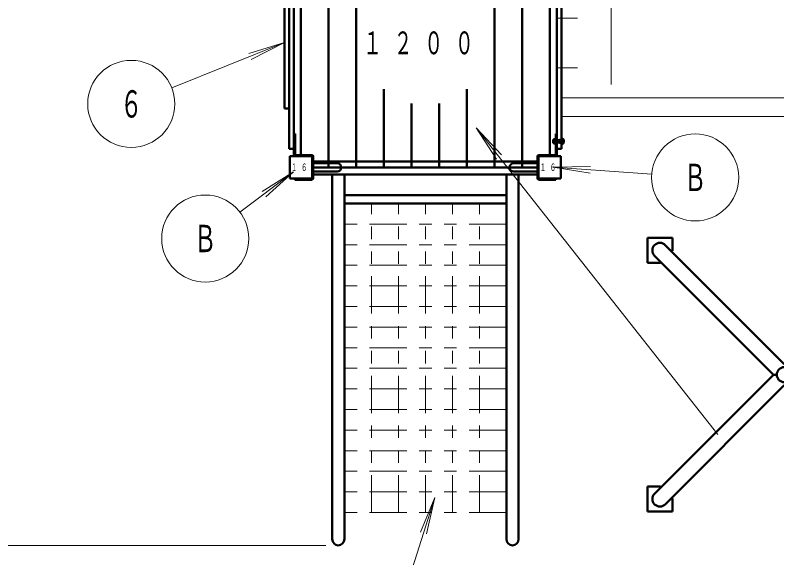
# Model space of a CAD drawing. Units: millimetres on the paper, scale 1:50. Extents: x -365 to 0, y -594 to 257.
# Drawn here: x -259.7 to -198.5, y 107.2 to 150.8 of the extents above; entities that cross this region are included whole.
import ezdxf
from ezdxf.enums import TextEntityAlignment as Align

# ---------------------------------------------------------------- set-up
doc = ezdxf.new("R2010")
doc.units = ezdxf.units.MM
for name, pattern in [('USER1', [4.5, 2.5, -2]), ('USER2', [6, 3, -1, 1, -1]), ('USER3', [8, 3, -1, 1, -1, 1, -1])]:
    doc.linetypes.add(name, pattern=pattern)
doc.layers.add('LY_1', color=7, linetype='Continuous', lineweight=13)
doc.styles.add('ＭＳ ゴシック', font='')
doc.styles.get('ＭＳ ゴシック').set_extended_font_data('MS Gothic')

msp = doc.modelspace()

# ---------------------------------------------------------------- linework, layer by layer
at = {"layer": 'LY_1', "color": 140, "lineweight": 50}
for p, q in [((-234.507, 138.587), (-234.507, 158.587)), ((-232.282, 138.587), (-232.282, 158.587)), ((-221.157, 138.587), (-221.157, 158.587)), ((-218.932, 138.587), (-218.932, 158.587)), ((-236.72, 139.487), (-236.72, 157.687)), ((-216.72, 139.487), (-216.72, 157.687)), ((-237.664, 157.087), (-237.664, 140.087)), ((-237.284, 140.087), (-237.284, 157.087)), ((-216.156, 157.087), (-216.156, 140.087)), ((-215.776, 140.087), (-215.776, 157.087)), ((-238.044, 153.92), (-238.044, 143.32)), ((-230.057, 138.587), (-230.057, 144.864)), ((-223.382, 138.587), (-223.382, 144.864)), ((-237.664, 143.32), (-238.044, 143.32)), ((-227.832, 138.587), (-227.832, 143.712)), ((-225.607, 138.587), (-225.607, 143.712)), ((-237.194, 141.287), (-237.284, 141.287)), ((-237.284, 141.287), (-237.284, 139.487)), ((-237.194, 141.287), (-237.194, 139.577)), ((-216.326, 140.867), (-216.346, 140.867)), ((-216.326, 140.871), (-216.326, 140.503)), ((-216.326, 140.871), (-216.276, 140.871)), ((-216.326, 140.507), (-216.326, 140.867)), ((-216.276, 140.897), (-216.246, 140.897)), ((-216.276, 140.477), (-216.276, 140.897)), ((-216.276, 140.871), (-216.276, 140.503)), ((-216.246, 141.287), (-216.246, 139.577)), ((-216.246, 141.287), (-216.156, 141.287)), ((-216.246, 140.477), (-216.246, 140.897)), ((-216.156, 141.287), (-216.156, 139.487)), ((-215.924, 140.812), (-215.934, 140.802)), ((-215.746, 140.812), (-215.924, 140.812)), ((-215.776, 140.927), (-215.776, 140.447)), ((-215.726, 140.927), (-215.776, 140.927)), ((-215.726, 140.447), (-215.726, 140.927)), ((-215.726, 140.877), (-215.726, 140.497)), ((-216.446, 140.607), (-216.446, 140.767)), ((-216.326, 140.507), (-216.346, 140.507)), ((-215.726, 140.787), (-216.326, 140.787)), ((-216.326, 140.687), (-216.276, 140.7)), ((-216.326, 140.674), (-216.276, 140.687)), ((-215.726, 140.587), (-216.326, 140.587)), ((-216.326, 140.503), (-216.276, 140.503)), ((-216.246, 140.477), (-216.276, 140.477)), ((-215.934, 140.802), (-215.934, 140.572)), ((-215.934, 140.572), (-215.924, 140.562)), ((-215.746, 140.562), (-215.924, 140.562)), ((-215.776, 140.447), (-215.726, 140.447)), ((-215.726, 140.587), (-215.726, 140.787)), ((-215.594, 140.797), (-215.594, 140.577)), ((-237.664, 140.087), (-237.284, 140.087)), ((-216.156, 140.087), (-215.776, 140.087)), ((-237.62, 139.487), (-237.62, 137.687)), ((-237.62, 139.487), (-235.82, 139.487)), ((-237.284, 139.487), (-236.12, 139.487)), ((-237.22, 139.577), (-237.22, 139.487)), ((-237.22, 139.577), (-235.85, 139.577)), ((-237.194, 139.577), (-236.12, 139.577)), ((-236.12, 139.487), (-236.12, 139.577)), ((-235.82, 139.487), (-235.82, 137.687)), ((-235.73, 137.717), (-235.73, 139.457)), ((-235.73, 139.063), (-217.71, 139.063)), ((-217.71, 137.717), (-217.71, 139.457)), ((-217.62, 139.487), (-217.62, 137.687)), ((-217.62, 139.487), (-215.82, 139.487)), ((-216.22, 139.577), (-217.59, 139.577)), ((-216.246, 139.577), (-217.32, 139.577)), ((-217.32, 139.487), (-217.32, 139.577)), ((-216.156, 139.487), (-217.32, 139.487)), ((-216.22, 139.577), (-216.22, 139.487)), ((-215.82, 139.487), (-215.82, 137.687)), ((-235.82, 138.587), (-217.62, 138.587)), ((-235.73, 138.927), (-233.82, 138.927)), ((-217.71, 138.927), (-219.62, 138.927)), ((-235.73, 138.247), (-233.82, 138.247)), ((-235.73, 138.023), (-217.71, 138.023)), ((-234.206, 138.023), (-234.206, 108.673)), ((-233.234, 138.023), (-233.234, 108.673)), ((-220.206, 138.023), (-220.206, 108.673)), ((-217.71, 138.247), (-219.62, 138.247)), ((-219.234, 138.023), (-219.234, 108.673)), ((-237.62, 137.687), (-235.82, 137.687)), ((-237.22, 137.597), (-237.22, 137.687)), ((-237.22, 137.597), (-235.85, 137.597)), ((-217.62, 137.687), (-215.82, 137.687)), ((-216.22, 137.597), (-217.59, 137.597)), ((-216.22, 137.597), (-216.22, 137.687)), ((-233.234, 136.363), (-220.206, 136.363)), ((-233.234, 135.683), (-220.206, 135.683)), ((-206.867, 132.913), (-208.867, 132.913)), ((-208.867, 130.913), (-208.867, 132.913)), ((-206.867, 131.863), (-206.867, 132.913)), ((-197.867, 122.768), (-207.439, 132.341)), ((-198.722, 121.913), (-208.294, 131.485)), ((-207.817, 130.913), (-208.867, 130.913)), ((-198.722, 121.913), (-208.294, 112.341)), ((-198.722, 121.913), (-198.472, 121.913)), ((-207.439, 111.485), (-197.867, 121.057)), ((-208.867, 112.913), (-208.867, 110.913)), ((-207.817, 112.913), (-208.867, 112.913)), ((-206.867, 111.962), (-206.867, 110.913)), ((-206.867, 110.913), (-208.867, 110.913))]:
    msp.add_line(p, q, dxfattribs=at)
at = {"layer": 'LY_1'}
for p, q in [((-215.776, 154.487), (-215.776, 142.687)), ((-211.776, 152.384), (-211.776, 145.251)), ((-247.114, 144.992), (-238.044, 148.62)), ((-238.044, 148.62), (-240.916, 147.753)), ((-238.044, 148.62), (-240.721, 147.267)), ((-168.376, 144.187), (-215.776, 144.187)), ((-169.176, 142.687), (-215.776, 142.687)), ((-222.646, 141.768), (-220.591, 139.583)), ((-222.646, 141.768), (-221.001, 139.259)), ((-222.646, 141.768), (-203.198, 117.093)), ((-216.446, 138.611), (-213.446, 138.655)), ((-216.446, 138.611), (-213.484, 138.133)), ((-208.521, 138.034), (-216.446, 138.611)), ((-241.625, 134.975), (-237.311, 138.233)), ((-237.311, 138.233), (-239.853, 136.64)), ((-237.311, 138.233), (-239.538, 136.223)), ((-229.011, 102.43), (-225.964, 112.03)), ((-225.964, 112.03), (-227.117, 109.26)), ((-225.964, 112.03), (-226.619, 109.102)), ((-234.72, 108.187), (-346.228, 108.187)), ((-234.72, 108.187), (-346.228, 108.187))]:
    msp.add_line(p, q, dxfattribs=at)
at = {"layer": 'LY_1', "linetype": 'USER2'}
for p, q in [((-214.481, 150.587), (-216.234, 150.587)), ((-214.481, 146.587), (-216.234, 146.587))]:
    msp.add_line(p, q, dxfattribs=at)
at = {"layer": 'LY_1', "linetype": 'USER1'}
for p, q in [((-215.726, 140.817), (-215.776, 140.817)), ((-215.674, 140.787), (-215.934, 140.787)), ((-215.665, 140.772), (-215.934, 140.772)), ((-215.665, 140.602), (-215.934, 140.602)), ((-215.674, 140.587), (-215.934, 140.587)), ((-215.726, 140.557), (-215.776, 140.557)), ((-215.674, 140.787), (-215.662, 140.767)), ((-215.674, 140.587), (-215.662, 140.607)), ((-215.662, 140.767), (-215.662, 140.607)), ((-215.662, 140.767), (-215.594, 140.767)), ((-215.662, 140.687), (-215.594, 140.687)), ((-215.662, 140.607), (-215.594, 140.607))]:
    msp.add_line(p, q, dxfattribs=at)
at = {"layer": 'LY_1', "linetype": 'USER3'}
for p, q in [((-231.062, 110.825), (-231.062, 135.683)), ((-228.891, 110.825), (-228.891, 135.683)), ((-226.72, 110.825), (-226.72, 135.683)), ((-224.548, 110.825), (-224.548, 135.683)), ((-222.377, 110.825), (-222.377, 135.683)), ((-220.206, 134.026), (-233.234, 134.026)), ((-220.206, 132.369), (-233.234, 132.369)), ((-220.206, 130.711), (-233.234, 130.711)), ((-220.206, 129.054), (-233.234, 129.054)), ((-220.206, 127.397), (-233.234, 127.397)), ((-220.206, 125.74), (-233.234, 125.74)), ((-220.206, 124.083), (-233.234, 124.083)), ((-220.206, 122.426), (-233.234, 122.426)), ((-220.206, 120.768), (-233.234, 120.768)), ((-220.206, 119.111), (-233.234, 119.111)), ((-220.206, 117.454), (-233.234, 117.454)), ((-220.206, 115.797), (-233.234, 115.797)), ((-220.206, 114.14), (-233.234, 114.14)), ((-220.206, 112.482), (-233.234, 112.482)), ((-220.206, 110.825), (-233.234, 110.825))]:
    msp.add_line(p, q, dxfattribs=at)
at = {"layer": 'LY_1'}
for centre in [(-250.364, 143.692), (-205.03, 137.779), (-244.417, 132.865)]:
    msp.add_circle(centre, 3.5, dxfattribs=at)
at = {"layer": 'LY_1', "color": 140, "lineweight": 50}
msp.add_circle((-197.867, 121.913), 0.605, dxfattribs=at)
for centre, radius, start, end in [((-216.346, 140.767), 0.1, 90, 180), ((-215.746, 140.832), 0.02, 270, 0), ((-215.706, 140.877), 0.02, 67.69719, 180), ((-215.774, 140.71), 0.2, 25.63725, 67.69719), ((-216.346, 140.607), 0.1, 180, 270), ((-215.746, 140.542), 0.02, 0, 90), ((-215.706, 140.497), 0.02, 180, 292.30281), ((-215.774, 140.664), 0.2, 292.30281, 334.36275), ((-235.85, 139.457), 0.12, 0, 90), ((-217.59, 139.457), 0.12, 90, 180), ((-233.82, 138.587), 0.34, 270, 90), ((-219.62, 138.587), 0.34, 90, 270), ((-235.85, 137.717), 0.12, 270, 0), ((-217.59, 137.717), 0.12, 180, 270), ((-207.867, 131.913), 0.605, 45, 225), ((-207.867, 111.913), 0.605, 135, 315), ((-233.72, 108.673), 0.486, 180, 0), ((-219.72, 108.673), 0.486, 180, 0)]:
    msp.add_arc(centre, radius, start, end, dxfattribs=at)

# ---------------------------------------------------------------- texts
at = {"layer": 'LY_1', "style": 'ＭＳ ゴシック', "width": 0.6}
for s, p in [('６', (-250.364, 143.692)), ('Ｂ', (-205.03, 137.779)), ('Ｂ', (-244.417, 132.865))]:
    msp.add_text(s, height=2.199, dxfattribs=at).set_placement(p, align=Align.MIDDLE_CENTER)
at = {"layer": 'LY_1', "attachment_point": 4, "style": 'ＭＳ ゴシック'}
for s, insert, char_height in [('\\T1.64;\\W0.6;１２００', (-231.72, 148.587), 1.833), ('\\T1.64;\\W0.6;１６', (-237.52, 138.587), 0.5865), ('\\T1.64;\\W0.6;１６', (-217.52, 138.587), 0.5865)]:
    msp.add_mtext(s, dxfattribs=dict(at, insert=insert, char_height=char_height))

doc.saveas('drawing.dxf')
